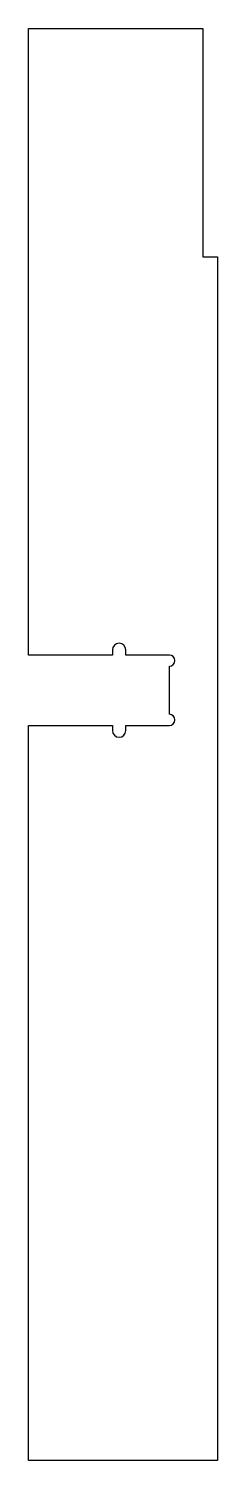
# Model space of a CAD drawing. Extents: x -63 to -46, y -64 to 64.
import ezdxf

# ---------------------------------------------------------------- set-up
doc = ezdxf.new("R2010")
doc.units = 0
doc.layers.get('0').update_dxf_attribs({"linetype": 'continuous'})

msp = doc.modelspace()

# ---------------------------------------------------------------- linework, layer by layer
at = {"color": 7}
msp.add_lwpolyline([(-54.2, 1.7), (-50.3, 1.7, 1), (-50.3, 2.7), (-50.3, 7, 1), (-50.3, 8), (-54.2, 8), (-54.2, 8.45, 1), (-55.4, 8.45), (-55.4, 8), (-62.9, 8), (-62.9, 64), (-47.3, 64), (-47.3, 43.6), (-46, 43.6), (-46, -64), (-62.9, -64), (-62.9, 1.7), (-55.4, 1.7), (-55.4, 1.25, 1), (-54.2, 1.25)], format="xyb", close=True, dxfattribs=at)

doc.saveas('drawing.dxf')
